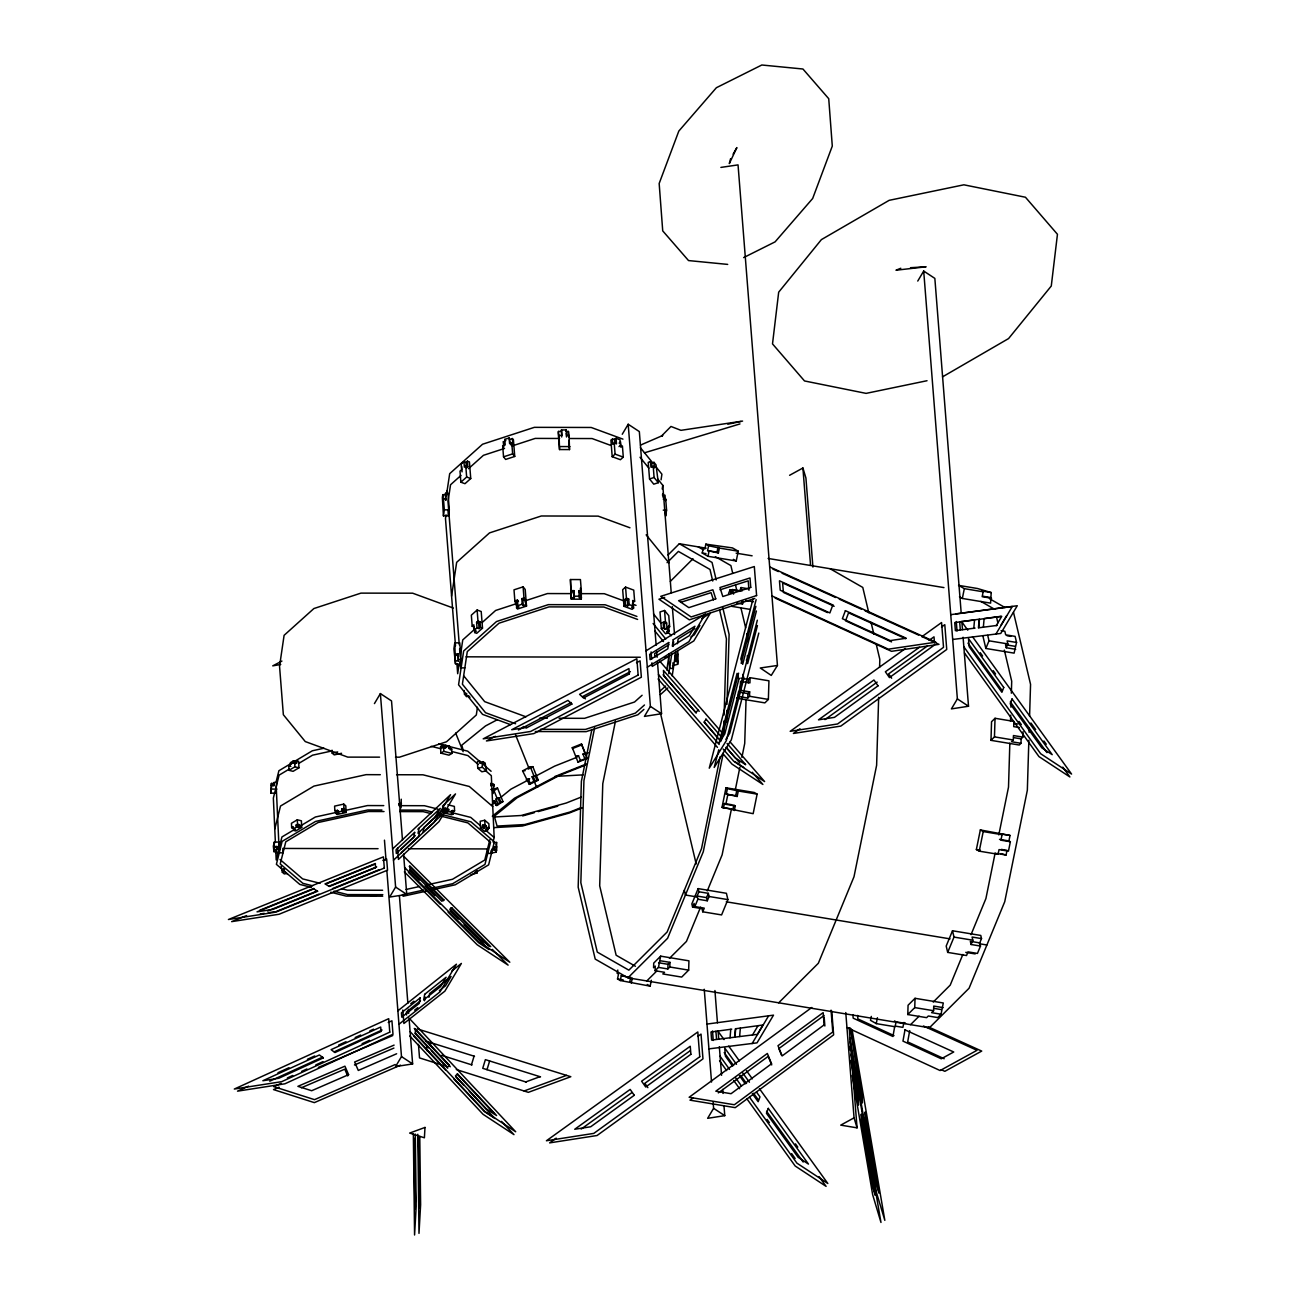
<?xml version="1.0" encoding="UTF-8"?>
<svg xmlns="http://www.w3.org/2000/svg" width="1300" height="1300" viewBox="0 0 1300 1300"><rect width="100%" height="100%" fill="white"/><g stroke="black" fill="none" stroke-linecap="round" stroke-linejoin="round"><path stroke-width="1.5" d="M655.102 970.726L655.233 966.079L653.575 967.736L653.721 963.089L660.676 956.15L688.935 960.83L688.659 970.141L681.688 977.08L662.854 973.96L664.511 972.303L655.102 970.726L658.45 967.395L660.676 956.15M658.45 967.395L667.859 968.955L668.005 964.307L669.955 962.358L660.546 960.798M667.859 968.955L669.825 967.005L669.955 962.358M723.58 733.005L723.938 720.98M724.116 714.984L726.424 638.869L719.582 609.944M726.44 722.296L726.798 710.32M726.976 704.324L729.105 634.4L722.654 607.165M738.367 696.459L738.514 692.023L740.253 690.284L740.512 681.346L749.938 682.906L750.1 677.69L768.934 680.81L768.381 699.416L764.887 702.878L736.629 698.197L738.367 696.459L747.793 698.019L749.531 696.28L749.661 691.844L740.253 690.284M746.054 699.449L744.721 743.405L741.91 757.331M747.207 661.489L747.386 655.492M747.825 641.517L747.012 633.62M747.793 698.019L747.923 693.582L749.661 691.844M748.247 682.906L748.361 679.429L750.1 677.69M878.67 697.336L876.623 765.261L854.002 876.736L818.334 963.267L778.684 1002.804M879.58 667.355L879.824 659.376L876.135 643.809M907.79 1014.536L908.066 1005.241L915.038 998.303L943.296 1002.983L941.054 1014.227L937.706 1017.575L928.298 1015.999L926.624 1017.656L907.79 1014.536L914.745 1007.597L915.038 998.303M941.054 1014.227L931.645 1012.667L933.595 1010.717L933.725 1006.07L943.15 1007.63M1023.019 731.754L1022.856 737.116L1021.117 738.855L1020.987 743.291L1019.249 745.03L990.99 740.35L991.542 721.744L995.036 718.283L1013.87 721.403L1013.708 726.619L1019.362 727.545M990.99 740.35L994.467 736.872L995.036 718.283M1009.84 743.161L1008.508 787.117L998.806 834.892M1010.506 721.191L1010.685 715.195M1010.929 707.2L1011.108 701.204M1011.351 693.209L1011.709 681.233L1004.347 650.114M1020.987 743.291L1011.562 741.731L1013.301 739.992L1013.447 735.556L1022.856 737.116M1028.852 740.285L1027.341 790.238L1004.737 901.712L969.053 988.26L929.403 1027.78L627.949 977.827L595.221 959.108L578.175 887.169L581.392 781.284L591.874 729.528M1029.096 732.29L1029.226 728.309M1029.584 716.316L1030.559 684.352L1013.513 612.414M730.031 1037.839L730.762 1029.389M734.679 1037.27L735.426 1028.771L762.921 1025.017L757.364 1034.345L711.62 1040.081L710.986 1032.005L731.738 1029.145M734.955 1037.075L735.702 1028.609M739.619 1036.506L740.35 1028.007M973.781 628.42L974.529 619.97L954.736 622.586L955.37 630.663L975.033 628.095M978.721 627.656L979.469 619.19L959.676 621.822L960.31 629.883M983.369 627.087L984.116 618.572L1001.033 616.33M672.994 646.474L673.676 641.761M677.479 643.711L678.161 638.983L694.883 628.599M477.457 707.233L476.32 714.984L446.517 741.764L399.474 757.185L395.493 757.185M445.299 494.683L442.796 494.666L442.374 497.543L443.43 515.84L448.419 515.856L449.312 509.876L448.012 493.253L445.51 493.253L445.738 500.224L445.51 493.253M445.949 498.794L443.446 498.777L443.235 500.207L442.796 494.666M443.43 515.84L444.324 509.86L443.446 498.777M446.29 496.21L449.686 473.671L482.544 444.243L534.349 427.343L591.207 427.473L622.96 439.14M446.046 514.816L445.477 518.57L455.504 645.872M451.587 596.131L456.657 562.331L489.515 532.903L541.32 515.986L598.195 516.133L629.947 527.784M454.789 642.85L453.895 648.83L455.455 663.764L457.957 663.78L457.698 665.454L460.2 665.454L461.094 659.474L459.777 642.85L454.789 642.85L455.455 663.764M455.878 660.887L458.38 660.904L458.152 653.933L455.666 653.933M458.38 660.904L458.152 653.933M459.095 664.316L457.681 673.709L456.901 663.764M561.242 431.438L558.447 431.438L558.22 432.933L559.536 449.556L569.514 449.573L569.091 435.5L566.702 435.5L566.28 429.959L561.47 429.942L561.681 436.979M561.47 429.942L561.909 435.484L559.114 435.484L558.886 436.979L558.447 431.438M559.536 449.556L559.114 435.484M566.28 429.959L566.053 431.454L568.441 431.47L568.864 437.011L569.091 435.5M568.441 431.47L568.506 436.654M570.44 579.54L571.301 599.154L581.295 599.186L581.311 590.655L580.434 579.572L570.44 579.54L571.301 599.154M571.529 597.659L574.324 597.675L574.113 590.639L571.317 590.622M574.324 597.675L574.113 590.639M581.311 590.655L578.923 590.639L578.695 592.134L581.084 592.15M578.923 590.639L579.134 597.675L581.523 597.691M661.066 479.83L661.911 474.191L655.59 466.407M662.22 489.027L662.773 485.274L657.719 479.05M663.195 499.07L665.697 499.086L665.454 500.76L665.015 495.219L662.512 495.202L662.773 493.529L663.065 497.234M665.697 499.086L666.575 510.169L665.681 516.149L665.389 512.444M666.803 670.004L669.24 653.689M668.753 673.839L671.759 653.9M672.197 675.919L675.854 651.495M677.918 654.225L678.096 661.44L675.594 661.44L675.415 654.225L677.918 654.225L677.625 650.536M672.457 665.73L677.658 664.316L678.096 661.44M424.531 1000.773L425.165 997.084M428.951 997.279L429.601 993.557L451.051 976.495L445.494 985.822L439.351 990.665M894.595 1027.163L892.921 1036.49L853.174 1018.144L852.898 1014.634M909.708 1030.64L907.676 1041.901L944.174 1058.753M594.653 727.756L583.944 780.553L580.84 882.7L597.285 952.104L628.859 970.158L667.111 932.019L701.529 848.559L720.168 756.665M615.469 721.11L602.778 783.673L599.69 885.82L616.135 955.224L635.424 966.258M617.809 970.028L617.142 973.278L618.508 974.074L617.516 978.965L620.279 980.541L650.163 986.148L651.349 980.281M702.227 553.02L703.219 548.129L704.844 549.039L705.835 544.148L732.485 547.918L738.221 551.2L736.239 560.983L707.98 556.303L702.227 553.02L705.997 553.637M620.279 980.541L621.27 975.65L625.04 976.267M708.597 545.724L719.387 548.08L718.396 552.971L707.606 550.615L708.597 545.724L705.835 544.148M707.98 556.303L708.971 551.411M629.704 982.101L630.695 977.21M718.396 552.971L717.015 552.175L718.006 547.284M631.312 983.028L632.304 978.136M723.06 754.211L703.284 851.744L667.599 938.291L627.949 977.827M722.02 807.365L725.985 787.784L754.26 792.48L757.12 794.121L753.155 813.686L722.02 807.365L729.56 808.616M723.466 808.194L724.409 803.514L731.949 804.765M727.431 788.613L738.286 791.001L737.181 796.477L726.31 794.105L727.431 788.613L725.985 787.784M734.321 810.566L735.264 805.886L725.839 804.326L727.756 794.918M731.413 809.087L722.117 854.88L707.265 890.939M735.442 789.181L739.879 767.293M732.875 809.754L733.834 805.074L735.264 805.886M737.181 796.477L735.735 795.665L736.856 790.173M871.292 1016.405L870.496 1020.321L876.249 1023.62L895.083 1026.74L896.074 1021.833L894.465 1020.923M876.249 1023.62L877.435 1017.737M962.341 598.455L964.324 588.656L958.571 585.374L977.405 588.494L991.201 592.556L990.6 603.135L962.341 598.455L959.465 596.814M991.201 592.556L981.792 590.996L983.158 591.793L982.166 596.684L991.591 598.244M976.365 849.517L980.346 829.936L1010.035 835.445L1008.93 840.938L1010.36 841.75L1008.459 851.159L999.034 849.599L998.091 854.279L979.241 851.159L976.365 849.517L980.135 850.135M979.241 851.159L983.222 831.577L980.346 829.936M995.182 852.8L985.904 898.576L971.035 934.651M1010.035 835.445L1000.626 833.885L1002.056 834.697L1000.951 840.19L1010.36 841.75M998.091 854.279L996.645 853.466L1006.07 855.026L1007.013 850.346L1001.374 849.404M419.055 828.262L418.031 833.251L434.72 817.7L440.277 808.372L417.82 829.205M419.608 831.594L418.584 836.566L401.277 852.686M271.375 783.429L270.904 793.146L275.892 793.146L276.608 782.47L274.105 782.47L273.975 785.639L271.473 785.639L271.375 783.429L273.861 783.429M271.473 785.639L271.716 784.664L274.219 784.664L274.105 782.47M270.904 793.146L271.716 784.664M273.975 785.639L274.219 784.664M276.023 782.21L278.899 770.738L312.341 750.783L323.928 748.231M275.259 790.449L273.358 798.102L275.389 842.53M274.771 829.01L280.507 806.049L313.95 786.094L366.096 774.654L380.315 774.702M274.349 842.059L273.341 846.121L273.926 851.614L278.639 852.767L279.646 848.705L279.354 842.075L274.349 842.059L273.926 851.614M274.414 849.664L276.916 849.664L277.046 846.495L274.56 846.479M276.916 849.664L277.046 846.495M278.59 850.346L276.185 859.917L275.746 850.265M279.061 848.445L281.938 836.956L293.637 829.985M371.637 894.985L371.377 895.992L376.188 896.009L376.447 895.001M401.456 803.628L399.067 803.611L398.808 804.635L401.196 804.635L401.245 799.207M401.05 807.852L401.196 804.635M491.091 783.965L491.368 782.827L491.189 786.175L491.091 783.965L493.577 783.965L493.675 786.175L493.968 785.038L491.465 785.038M493.155 793.52L493.968 785.038M489.84 839.735L484.77 860.015L452.514 879.271L427.359 884.796M493.204 841.311L494.163 837.492L491.319 775.661L485.452 770.64M491.579 850.411L490.896 853.125L496.129 852.166L496.616 850.2L496.6 842.449L493.269 842.432M496.616 850.2L494.13 850.2L494.032 847.99L494.309 846.852L496.811 846.869M494.13 850.2L494.309 846.852M495.934 845.146L496.6 842.449M756.405 611L742.69 664.332L740.805 658.97L756.145 599.658M757.331 620.197L726.359 740.594L709.247 768.186L752.96 599.219M757.445 625.511L747.63 663.601L746.379 660.026M758.794 633.067L731.315 739.863L714.204 767.455L718.77 749.775M721.321 739.96L738.595 673.156M741.146 663.325L755.885 606.352M730.584 158.714L729.316 163.605L736.872 147.582L733.102 154.18M471.477 1064.765L474.077 1056.136M486.996 1069.689L489.629 1061.011M728.504 593.661L730.08 589.842L735.735 590.769M740.025 590.801L732.501 589.55L730.909 593.385L730.08 589.842M739.505 591.403L741.081 587.567L748.605 588.819M736.84 603.102L742.495 604.029L743.551 601.477M698.149 888.615L691.844 903.923L692.591 907.091L702 908.651L702.747 911.804L721.597 914.924L727.903 899.616L726.408 893.295L698.149 888.615L698.896 891.767L697.125 896.057L697.872 899.226L694.85 906.587L704.259 908.148L702.747 911.804M692.591 907.091L694.086 903.419L694.85 906.587M700.57 907.156L686.449 941.428L669.451 958.36M697.872 899.226L707.298 900.786L706.55 897.617L708.321 893.327L698.896 891.767M707.298 900.786L709.069 896.496L708.321 893.327M1001.081 630.663L1004.851 631.28L1005.68 634.822L1015.105 636.383L1016.551 642.46L1014.114 653.136L985.839 648.456L989.008 640.803L987.724 635.375M1015.69 649.301L1006.265 647.741L1007.841 643.923L1007.126 640.9L1016.551 642.46M952.494 930.767L946.189 946.075L947.684 952.396L966.534 955.516L968.029 951.86L977.454 953.42L980.492 946.059L979.745 942.89L981.516 938.6L980.769 935.447L952.494 930.767L954.005 937.089L947.684 952.396M962.845 954.476L950.219 985.124L933.221 1002.072M980.492 946.059L971.068 944.499L972.839 940.209L972.091 937.04L981.516 938.6M374.433 703.592L380.38 693.582L391.527 700.928L402.48 839.995M622.245 434.265L628.192 424.255L639.34 431.6L656.159 645.222M380.38 693.582L395.606 887.071L389.659 897.065L406.754 894.4L403.585 854.1M386.848 870.496L401.489 1056.591L395.541 1066.585L412.636 1063.936L409.045 1018.127L515.694 1131.764L484.786 1111.419L410.101 1031.615M628.192 424.255L650.39 706.387L644.442 716.398L661.554 713.733L657.459 661.83M699.887 625.479L694.33 634.822L690.918 636.919M917.751 281.06L923.699 271.05L934.846 278.395L961.22 613.405M752.424 1035.109L757.981 1025.781M996.19 625.69L1001.731 616.363L979.176 619.352L978.429 627.851L997.181 625.398M713.131 1102.254L713.602 1108.315L707.655 1118.309L724.766 1115.66L723.97 1105.569M752.082 1043.624L768.56 1015.917M1001.114 624.926L1006.671 615.599M923.699 271.05L957.369 698.896L951.421 708.89L968.516 706.241L963.089 637.26M995.849 634.205L1012.326 606.499L950.739 614.656M725.904 739.342L729.739 733.151L743.925 678.048L742.658 674.44M777.433 665.454L771.258 675.431L760.289 667.989L777.433 665.454L738.043 164.889L720.899 167.407M697.954 710.044L695.955 712.709L663.861 675.724L663.439 670.41L699.221 711.344M706.079 719.371L704.064 722.053L720.834 741.358M667.989 555.035L679.315 543.741L706.16 548.194M667.079 562.705L678.405 551.411L709.995 569.465L712.725 581.035M670.329 581.376L692.997 558.773M646.799 980.947L656.711 971.068M910.569 1024.66L919.068 1016.194M392.6 848.965L450.564 794.674L434.086 822.38L393.494 860.194M442.455 806.114L455.504 793.91L439.01 821.616L398.434 859.414L397.54 848.201M400.985 849.046L415.301 835.624M466.001 462.394L463.954 461.646L461.175 464.132L461.614 469.674L460.005 471.12L460.866 482.202L464.977 483.698L470.746 478.53L469.43 461.923L467.382 461.159L466.001 462.394L466.44 467.935L467.821 466.7L467.382 461.159M467.821 466.7L465.774 465.952L464.392 467.188L463.954 461.646M461.012 475.394L450.548 484.754L448.012 501.654L459.29 644.865M468.488 468.699L483.421 455.325L504.53 448.435M460.866 482.202L466.651 477.035L465.774 465.952M620.457 445.331L620.019 439.79L616.07 438.344L610.903 440.082L612.202 456.706L620.409 459.712L623.285 457.129L622.424 446.046L620.457 445.331L619.011 446.631M616.07 438.344L616.509 443.885L614.217 443.04L612.771 444.34L612.332 438.799M619.092 443.105L620.539 441.805L620.977 447.346M612.202 456.706L615.095 454.122L614.217 443.04M477.116 610.009L471.331 615.176L472.209 626.259L474.256 627.023L474.695 632.548L476.743 633.311L482.511 628.144L481.211 611.52L477.116 610.009L477.977 621.091L476.596 622.326L477.035 627.867L474.256 630.354L476.32 631.101L474.695 632.548M472.209 626.259L473.834 624.812L474.256 630.354M477.035 627.867L479.082 628.615L478.66 623.074L480.025 621.839L477.977 621.091M474.711 629.2L462.767 639.892L460.233 656.809L459.599 648.846M482.186 622.505L495.625 610.464L516.734 603.574M479.082 628.615L480.464 627.38L480.025 621.839M625.56 587.096L622.668 589.696L623.984 606.304L632.174 609.326L633.62 608.026L633.181 602.485L634.628 601.201L633.75 590.119L625.56 587.096L626.421 598.179L624.991 599.479L625.414 605.02L623.984 606.304M625.414 605.02L627.721 605.865L627.283 600.324L628.729 599.024L626.421 598.179M627.721 605.865L629.168 604.565L628.729 599.024M634.628 601.201L632.661 600.486L633.1 606.028L631.654 607.311L633.62 608.026M642.102 695.256L634.546 702.016L584.577 718.331L559.114 718.266M644.475 704.99L635.424 713.099L585.455 729.414L540.394 729.3M659.571 691.47L665.616 686.059M643.89 709.394L637.926 714.74L586.121 731.656L535.34 731.526M660.319 694.671L667.794 687.992M494.731 790.303L497.51 788.044L502.954 801.596L496.73 805.545L494.926 801.028L492.863 801.596L494.032 800.654L495.852 805.155L497.9 804.586L496.73 805.545M497.851 803.53L496.031 799.029L499.086 797.648L500.906 802.165L495.852 805.155M496.031 799.029L499.086 797.648M491.644 804.781L496.096 801.174M500.549 797.566L510.933 789.149L527.719 780.309M492.31 816.221L514.556 798.168L558.204 775.19L586.267 764.026M397.881 1010.799L456.446 964.194L439.969 991.9L398.938 1024.27M410.735 1003.73L413.904 1001.211M451.88 970.986L461.386 963.43L444.892 991.136L403.877 1023.506L402.821 1010.019M420.469 1000.821L406.364 1012.05L406.591 1014.975M414.651 1010.165L417.836 1007.646M811.817 1007.484L689.146 1097.265L734.354 1104.756L832.764 1031.972L831.058 1010.165M693.29 1097.769L690.008 1100.158L735.215 1107.649L833.641 1034.865L831.756 1011.075M718.315 1092.894L768.219 1056.364L771.712 1064.944M824.038 1015.511L778.846 1048.58L781.625 1055.405M934.651 644.881L889.444 677.576L885.381 671.775L919.425 647.303M905.369 648.554L790.189 731.331L837.574 723.97L943.524 647.335L941.574 622.538L921.83 636.724M799.988 728.731L793.406 733.46L840.791 726.099L946.741 649.464L944.791 624.666L941.492 627.023M929.142 640.315L934.001 636.821L934.489 642.866M824.98 719.615L877.159 682.11M927.501 645.921L888.599 673.887L891.654 678.242M556.221 1138.15L549.64 1142.879L597.041 1135.517L702.975 1058.882L701.025 1034.085L697.742 1036.441M581.214 1129.034L631.767 1092.699M690.235 1050.693L644.832 1083.306L647.887 1087.661M646.019 650.845L705.347 614.006L688.87 641.712L647.319 667.192M701.821 618.491L710.288 613.226L693.81 640.933L652.242 666.429L651.966 662.805M668.915 644.719L654.615 653.591L654.891 657.15M293.183 761.02L290.355 762.71L290.452 764.92L288.811 765.895L289.006 770.315L293.085 771.339L298.951 767.829L298.642 761.215L293.183 761.02L293.28 763.23L296.709 762.905L296.611 760.695M290.745 764.205L292.386 763.214M293.28 763.23L296.709 762.905M289.12 769.161L279.094 775.141L276.217 786.63L279.273 852.849L283.01 852.865L282.815 848.445L378.072 848.689M299.162 763.165L312.536 755.186L331.841 750.961M289.006 770.315L294.889 766.805L298.951 767.829M297.326 819.796L291.444 823.29L291.655 827.71L293.686 828.23L293.784 830.44L295.815 830.944L301.697 827.434L301.389 820.82L297.326 819.796L297.521 824.2L296.124 825.045L296.221 827.255L293.394 828.945L293.296 826.735L291.655 827.71M296.124 825.045L299.553 824.72L299.666 826.93L296.221 827.255M300.332 825.988L315.38 817.001L336.619 812.354M293.784 830.44L295.425 829.449L293.394 828.945M442.016 745.615L440.538 746.492L440.846 753.122L448.988 755.17L451.929 753.415L451.718 749.011L449.784 748.508L449.67 746.314L445.77 745.322L442.016 745.615L442.114 747.825L445.868 747.533L445.77 745.322M445.868 747.533L444.389 748.41L444.291 746.2M449.67 746.314L448.207 747.191L450.157 747.679L450.255 749.889L451.718 749.011M440.846 753.122L443.788 751.367L451.929 753.415M448.679 748.556L450.157 747.679M445.055 811.85L444.957 809.64L448.711 809.347L448.809 811.558L443.593 812.727L443.365 807.771M444.957 809.64L448.711 809.347M454.561 810.826L451.149 811.216L454.561 810.826L454.366 806.406L447.85 804.765M452.628 810.339L452.725 812.549L451.246 813.41L453.196 813.914L453.099 811.704M453.196 813.914L451.734 814.791L443.593 812.727M470.892 874.884L477.149 872.885L477.051 870.675M476.759 871.39L475.118 872.365L477.149 872.885M942.533 376.854L1008.572 338.569L1051.278 286.016L1057.453 234.293L1025.456 197.243L963.869 184.811L889.167 200.33L821.389 239.623L778.684 292.175L772.509 343.899L804.505 380.949L866.092 393.38L927.03 380.721M789.604 475.296L802.913 468L805.919 478.01L812.923 567.076M845.764 1012.554L854.051 1117.837L840.742 1125.134L857.057 1127.847L849.176 1027.65M497.266 719.745L485.517 725.936L461.776 745.192L463.206 750.279M522.584 770.884L530.303 766.821L532.821 766.675L538.265 780.227L529.279 784.355L522.584 770.884L525.102 770.738M528.19 769.113L532.821 766.675M526.207 779.903L529.636 778.7L527.475 779.837M536.997 780.293L533.91 781.332L532.09 776.815L535.194 775.775L536.997 780.293L538.265 780.227M532.09 776.815L535.194 775.775M536.104 775.889L554.564 766.171L577.021 757.234M528.369 778.765L530.189 783.283L533.91 781.332M529.279 784.355L531.456 783.217L530.189 783.283M495.365 736.304L486.427 740.967L533.829 733.59L641.355 677.202L640.071 660.855L636.496 662.707M518.44 730.015L571.204 702.504M630.403 671.629L582.806 696.459L585.406 698.88M281.921 661.082L272.74 665.86L280.735 664.462M743.633 257.595L775.092 241.865L812.663 198.494L832.292 146.088L828.734 98.703L802.945 69.014L761.816 65L716.381 87.718L678.811 131.089L659.165 183.495L662.724 230.88L688.529 260.569L727.691 264.404M287.381 1077.928L292.711 1075.49M301.6 1071.411L306.946 1068.974M315.835 1064.895L322.952 1061.645M362.131 1043.689L369.509 1040.309M248.56 1086.134L237.526 1091.155L284.911 1083.794L392.99 1034.28L391.934 1020.792L388.261 1022.466M277.973 1072.727L288.99 1067.706M307.385 1059.321L314.73 1055.974M338.634 1045.086L345.979 1041.739M355.176 1037.546L360.685 1035.028M369.882 1030.851L373.555 1029.178M269.734 1081.194L322.644 1057.079M334.311 1051.765L382.07 1030.006M396.63 1053.764L358.296 1070.453L354.64 1062.019L394.095 1045.102M395.2 1064.538L314.519 1099.654L273.683 1086.605L281.125 1083.404M400.53 1065.139L314.34 1102.628L273.52 1089.595L279.094 1087.19M640.526 445.087L662.773 435.468L661.326 436.215L670.979 426.465L680.956 430.332L742.592 421.086M318.338 1067.446L392.779 1035.531M301.356 1087.775L344.76 1069.169L347.701 1075.945M354.461 1064.993L393.916 1048.076M900.786 268.255L895.976 270.221L926.104 266.793L910.52 267.702M276.217 911.495L318.988 894.124M332.54 888.615L378.82 869.814M246.578 915.59L231.644 921.635L279.029 914.258L387.546 870.188L386.652 858.975L382.915 860.486M259.659 910.309L313.82 888.42M325.033 883.886L375.456 863.509M267.572 911.008L317.021 891.02M328.738 886.291L376.691 866.905M581.49 743.99L581.75 744.884L572.536 748.54L572.293 747.646L581.49 743.99L587.064 757.981L584.87 758.859L582.92 753.903L585.13 753.025M578.5 755.658L575.916 756.681L578.5 755.658L580.434 760.614L577.98 762.092L587.194 758.436M583.05 754.341L585.244 753.464M584.512 754.26L588.25 752.765M585.52 765.082L559.309 775.499L517.221 797.664L494.325 816.238L497.071 826.069L524.745 824.541L569.904 812.045L581.133 807.592M581.246 797.062L566.264 803.026L521.105 815.506L493.448 817.034M582.254 807.885L569.156 813.085L522.356 826.036L493.675 827.629M525.753 1081.925L540.053 1076.66M524.095 1090.976L566.556 1075.36M739.96 423.93L644.41 452.839M510.201 439.254L512.379 438.555L513.435 439.839L514.735 456.462L505.635 459.436L503.539 456.836L502.661 445.754L505.212 444.925L504.774 439.384L509.145 437.954L510.64 444.795M512.379 438.555L512.817 444.096L511.761 442.796L509.584 443.495L509.145 437.954M512.2 445.933L535.226 438.409L559.585 438.474M503.539 456.836L512.639 453.879L514.735 456.462M650.504 461.614L648.229 462.361L649.545 478.985L653.754 484.169L658.304 482.69L655.996 464.815L653.965 462.329L651.69 463.06L650.504 461.614L650.942 467.155L653.217 466.407L654.404 467.87L653.965 462.329M649.545 478.985L654.095 477.49L658.304 482.69M523.104 586.852L514.004 589.826L514.865 600.909L517.416 609.034L526.516 606.076L525.2 589.452L523.104 586.852L523.965 597.935L526.516 606.076M514.865 600.909L517.416 600.064L518.472 601.364L515.921 602.209M525.46 604.776L523.283 605.475L522.226 604.191L521.804 598.65L523.965 597.935M521.804 598.65L522.844 599.934L525.021 599.235M526.321 600.454L547.43 593.564L571.805 593.613M517.416 600.064L517.855 605.605L522.226 604.191M516.36 607.75L518.911 606.905L517.855 605.605M667.371 627.494L669.646 626.746L668.769 615.664L664.56 610.48L660.01 611.959L661.31 628.582L665.535 633.766L667.81 633.035L667.517 629.33M667.046 628.55L664.771 629.298L663.585 627.835L663.146 622.294L665.421 621.562L666.608 623.009L667.046 628.55L669.077 631.053L666.803 631.784L667.81 633.035M663.146 622.294L664.332 623.756L666.608 623.009M661.31 628.582L663.585 627.835M754.812 598.439L689.341 619.84L658.954 599.219L664.69 597.399M464.181 690.479L464.474 694.168L466.749 693.42M680.631 602.355L711.084 592.654L713.408 599.901M720.038 589.81L748.215 580.84L748.962 590.281M497.51 788.044L493.399 789.181L497.039 798.216M500.906 802.165L502.954 801.596M522.616 815.929L534.316 812.695M538.216 811.606L557.733 806.211M727.821 424.206L741.016 421.46M332.036 750.181L332.166 753.122L337.675 751.92M341.559 753.285L334.23 754.894L332.166 753.122M479.733 761.15L477.441 761.654L477.75 768.267L481.861 771.794L486.444 770.803L485.16 763.327L483.177 761.637L480.886 762.141L479.733 761.15L479.83 763.36L482.121 762.856L483.275 763.847L483.177 761.637M482.869 763.831L485.16 763.327M477.75 768.267L482.332 767.26L486.444 770.803M343.769 804.099L334.604 806.114L334.815 810.534L336.976 814.499L346.125 812.5L345.816 805.87L343.769 804.099L343.964 808.519L346.125 812.5M334.815 810.534L338.406 810.842L338.504 813.053L335.936 813.621M345.101 811.606L341.884 811.2L341.786 809.006L343.964 808.519M335.839 811.411L338.406 810.842M341.786 809.006L345.004 809.396M337.382 809.965L337.48 812.175L341.884 811.2M344.338 810.648L367.51 805.561L383.76 805.61M484.77 820.251L480.188 821.259L480.496 827.889L484.608 831.415L486.899 830.911L486.785 828.701L489.076 828.197L488.881 823.778L484.77 820.251L484.965 824.671L488.199 829.562L485.907 830.066L486.899 830.911M486.216 827.872L483.925 828.36L482.771 827.385L482.674 825.175L484.965 824.671M282.246 870.041L284.537 869.554L283.562 868.709L284.635 871.748L282.344 872.251L281.125 866.255M482.674 825.175L483.827 826.166L486.119 825.663M480.496 827.889L482.771 827.385M406.071 889.46L419.624 886.486M402.415 894.725L423.686 890.061M431.438 888.355L452.709 883.691L484.965 864.435L490.506 842.303L467.919 822.916L436.816 815.067M403.033 896.252L426.205 891.166M432.006 889.899L455.179 884.812L488.621 864.858L494.358 841.896L470.941 821.811L438.1 813.524M260.244 913.981L264.241 913.347M268.239 912.73L274.219 911.804M955.679 613.892L1017.266 605.735L1000.773 633.441L952.689 639.454M706.972 1024.075L773.5 1015.154L757.023 1042.86L708.923 1048.872M554.872 776.425L583.212 774.865M538.265 786.581L536.38 786.679L534.202 781.267M379.584 757.153L347.766 757.12L305.256 741.569L283.351 714.724L279.549 666.283L284.099 635.326L313.885 608.546L360.945 593.125L412.652 593.19L453.294 608.059M569.741 438.506L592.085 438.555L610.756 445.413M559.975 446.566L569.969 446.582M663.244 510.152L666.575 510.169M444.324 509.86L449.312 509.876M571.09 592.117L573.901 592.134M579.93 593.645L604.289 593.694L624.845 601.25M574.551 596.18L579.361 596.18M455.455 655.346L457.941 655.363M675.155 655.899L677.658 655.899M466.001 656.825L640.331 657.247M664.641 657.312L668.704 657.312L669.581 668.395L673.319 668.411L672.88 662.87M458.591 659.474L461.094 659.474M464.848 667.891L461.094 667.891L460.525 660.497M539.516 718.217L547.349 718.234M396.565 774.735L422.955 774.8L469.316 786.484L492.733 806.569M490.848 789.457L494.163 789.457M271.911 789.084L276.916 789.084M402.041 805.659L424.385 805.707L437.905 809.12M381.94 810.014L367.721 809.981L315.575 821.421L282.132 841.376L276.396 864.337L299.812 884.423L311.399 887.347M400.205 810.062L424.58 810.128L432.315 812.077M384.02 811.541L368.339 811.509L318.045 822.543L285.773 841.799L280.248 863.931L302.835 883.318L312.553 885.771M399.685 811.59L423.199 811.639L430.983 813.605M274.316 847.454L276.803 847.454M494.032 847.99L496.519 848.006M408.493 848.754L487.532 848.949L487.744 853.369L491.481 853.385L491.351 850.428M277.16 848.689L279.646 848.705M491.92 849.062L494.406 849.062M382.623 890.256L347.344 890.175L341.526 888.712M382.817 894.676L347.555 894.595L333.938 891.166M382.72 896.204L346.174 896.106L330.72 892.222M719.387 548.08L738.221 551.2M964.324 588.656L983.158 591.793M736.125 553.15L752.115 555.799M768.105 558.447L943.946 587.6M707.606 550.615L717.015 552.175M982.67 596.212L990.21 597.447M1007.045 635.733L1010.799 636.366M745.956 600.519L753.496 601.77M989.008 640.803L1007.841 643.923M1007.435 645.044L1014.975 646.295M731.494 606.304L750.327 609.424M740.821 678.178L748.361 679.429M1014.016 723.45L1017.786 724.067M738.514 692.023L747.923 693.582M1013.577 737.604L1021.117 738.855M749.531 696.28L768.381 699.416M994.467 736.872L1013.301 739.992M738.286 791.001L757.12 794.121M983.222 831.577L1002.056 834.697M726.31 794.105L735.735 795.665M999.505 839.361L1008.93 840.938M1000.87 853.58L1006.07 855.026M709.069 896.496L727.903 899.616M954.005 937.089L972.839 940.209M697.125 896.057L706.55 897.617M972.205 941.639L979.745 942.89M696.751 896.903L685.441 895.017L684.32 890.289M726.261 901.794L950.072 938.876M979.355 943.735L986.895 944.986M965.77 952.347L975.195 953.924M658.58 962.748L668.005 964.307M933.66 1008.329L941.2 1009.58M669.825 967.005L688.659 970.141M914.745 1007.597L933.595 1010.717M630.419 977.811L621.27 975.65M896.074 1021.833L905.499 1023.409L903.89 1022.483L902.899 1027.374L895.359 1026.122M617.516 978.965L623.171 979.891M438.718 743.86L467.691 751.156L480.87 762.466M431.194 746.33L440.846 748.751M452.449 751.676L467.886 755.576L478.14 764.367M288.811 765.895L290.842 766.415M448.809 811.558L452.725 812.549M453.359 813.004L470.73 817.391L480.984 826.183M297.521 824.2L299.553 824.72M299.666 826.93L301.697 827.434M320.125 883.318L302.64 878.898L280.036 859.511M417.235 1028.885L570.814 1076.709L528.352 1092.341L456.316 1069.543M426.108 1041.203L474.5 1056.299M540.54 1076.855L485.371 1059.646L482.739 1068.324L526.273 1082.104M441.724 1055.356L472.014 1064.944M444.698 1065.87L419.526 1057.908L418.454 1044.371M615.095 454.122L623.285 457.129M466.651 477.035L470.746 478.53M624.991 599.479L627.283 600.324M632.304 603.996L636.041 605.361M629.168 604.565L633.1 606.028M636.919 616.444L605.166 604.776L548.308 604.646L496.503 621.546L463.645 650.975L458.559 684.791L482.56 714.366L510.575 724.653M637.601 619.434L603.834 607.019L548.974 606.889L498.989 623.204L467.285 651.592L462.394 684.206L485.55 712.725L515.58 723.759M476.596 622.326L478.66 623.074M480.464 627.38L482.511 628.144M525.964 716.804L484.673 701.642L463.954 676.114M523.087 726.521L526.841 727.886M769.681 566.914L935.821 642.184L888.322 649.171L771.956 595.92M772.85 569.059L778.375 571.561M782.08 573.235L835.608 597.496M839.296 599.17L861.445 609.212M865.15 610.886L918.678 635.131M922.366 636.805L938.99 644.345L891.491 651.316L775.125 598.065M834.161 606.288L782.633 582.936L783.38 592.378L827.499 612.576M905.726 638.706L848.559 612.82L845.553 620.831L891.572 641.891M928.135 1026.756L981.711 1051.082L944.84 1071.33L941.184 1069.656M923.423 1025.976L977.015 1050.303L940.127 1070.55L846.95 1027.553M894.01 1035.596L857.886 1018.924L857.61 1015.414M989.381 598.617L1004.9 607.49M980.883 601.413L994.663 609.294M830.05 568.717L862.778 587.438L868.774 612.706M733.363 559.341L736.239 560.983M698.165 546.861L703.332 549.819M715.39 556.709L730.892 565.581L732.729 573.349M679.315 543.741L712.059 562.445L716.202 579.946M724.409 803.514L725.839 804.326M647.286 984.506L650.163 986.148M957.369 698.896L968.516 706.241M745.42 764.546L735.004 757.705L725.985 747.305M734.776 761.572L743.697 767.439M650.39 706.387L661.554 713.733M395.606 887.071L406.754 894.4M713.602 1108.315L724.766 1115.66M401.489 1056.591L412.636 1063.936M483.795 764.969L491.108 771.258M489.076 828.197L488.101 827.352L488.199 829.562M485.371 829.952L494.163 837.492M432.039 888.761L433.079 889.639M337.48 812.175L338.504 813.053M287.771 874.445L286.618 873.454L284.326 873.958L282.344 872.251M403.764 856.31L509.811 962.227L478.904 941.899L404.641 867.523M409.207 866.352L443.609 900.705M450.775 907.871L489.466 946.514M492.326 949.374L508.105 965.12L477.198 944.775L404.349 871.845M409.516 870.155L419.461 880.084M425.132 885.755L435.077 895.667M450.19 910.764L458.51 919.084M464.051 924.625L489.027 949.569L478.611 942.711L448.077 912.129M408.395 872.381L440.066 904.117M414.245 1028.398L450.255 1066.764M457.194 1074.141L494.585 1113.986M501.507 1121.364L513.988 1134.64L483.08 1114.311L409.76 1035.986M414.846 1033.207L428.545 1047.8M431.291 1050.725L447.736 1068.243M455.796 1076.822L463.872 1085.435M469.267 1091.188L494.861 1118.439L484.445 1111.597L453.733 1078.773M413.822 1036.132L445.673 1070.176M659.831 661.229L723.499 734.354M730.129 741.959L764.611 781.56L733.704 761.215L723.141 749.06M705.867 718.949L721.809 737.441M727.058 743.47L745.648 764.644M752.278 772.265L762.889 784.452L731.981 764.108L722.751 753.464M663.049 674.814L696.231 712.92M704.356 722.247L717.47 737.311M726.651 747.858L739.765 762.921M658.466 674.538L719.176 744.494M658.076 678.941L717.47 747.386M640.429 447.736L653.055 463.304M640.039 457.259L648.879 468.163M646.149 534.836L668.883 562.851M669.646 626.746L668.639 625.511L669.077 631.053M653.51 613.957L661.099 623.301M667.404 631.085L671.19 635.749M504.774 439.384L505.83 440.684M653.12 623.496L665.746 639.048M504.335 442.812L503.279 441.512L503.718 447.054L502.661 445.754M654.956 631.069L663.488 641.582M469.95 697.369L468.78 695.923L466.505 696.67L464.474 694.168M961.886 622.001L967.785 630.175M972.514 636.707L1071.574 774.069L1040.666 753.724L963.852 646.799M980.233 652.681L982.589 655.947M993.2 670.67L995.556 673.936M1030.932 722.995L1035.661 729.528M1043.916 740.984L1046.273 744.25M1062.783 767.13L1069.868 776.945L1038.96 756.6L964.486 652.974M967.964 643.142L1002.024 690.365M1010.311 701.854L1046.939 752.635M718.136 1031.42L724.035 1039.594M728.747 1046.142L739.359 1060.849M746.444 1070.664L752.342 1078.837M759.411 1088.653L827.824 1183.487L796.916 1163.142L749.629 1097.346M795.438 1143.854L797.794 1147.12M819.016 1176.565L826.101 1186.364L795.194 1166.019L746.736 1098.581M736.499 1064.326L724.75 1048.044L725.384 1056.12L732.404 1065.886M742.365 1072.467L749.418 1082.234M756.454 1092.016L759.98 1096.891L758.16 1101.734L752.31 1093.576M724.197 1052.561L733.606 1065.594M740.642 1075.36L746.525 1083.501M753.561 1093.267L758.258 1099.784M766.561 1111.273L803.189 1162.054M1019.005 721.386L1021.345 724.636M739.424 1075.669L745.274 1083.81M767.065 1119.398L769.405 1122.648M791.635 1153.604L795.145 1158.495M720.086 1056.217L729.544 1069.38M735.459 1077.602L741.358 1085.825M719.55 1060.751L726.635 1070.615M733.736 1080.495L739.635 1088.717M581.75 744.884L585.829 755.04M572.293 747.646L577.98 762.092M530.303 766.821L533.926 775.84M533.341 776.75L535.161 781.267M515.564 734.89L529.019 768.365M498.095 798.46L499.915 802.961M455.666 733.07L463.141 751.66M854.051 1117.837L857.057 1127.847M584.87 758.859L580.434 760.614M1005.55 644.719L1006.265 647.741M996.515 617.061L997.896 622.895M982.849 635.814L985.839 648.456M970.32 941.33L971.068 944.499M871.065 622.424L873.844 634.091M741.081 587.567L741.91 591.11M741.78 601.023L742.495 604.029M735.508 585.016L736.889 590.85M741.033 608.351L745.631 627.786M732.501 589.55L733.574 594.116M660.384 712.887L696.183 863.98M852.101 1029.697L884.829 1220.342L876.492 1192.604L849.956 1037.562M850.72 1028.528L862.193 1095.396L862.339 1102.985L850.314 1028.089M849.956 1041.739L880.977 1222.455L872.658 1194.716L852.231 1075.457M849.583 1046.37L850.249 1050.303M850.931 1054.235L858.358 1097.509L858.487 1105.097L850.834 1060.345M961.854 621.481L962.487 629.622M956.28 621.514L957.028 631.053M802.913 468L810.55 565.159M824.168 1017.25L824.866 1026.009M714.919 990.535L717.454 1022.824M718.087 1030.9L718.738 1039.057M719.339 1046.679L721.581 1075.295M722.702 1089.416L723.011 1093.446M715.91 1031.241L716.56 1039.301M712.514 1030.932L713.261 1040.471M704.242 989.251L711.539 1082.071M677.658 664.316L676.715 656.516M662.773 485.274L671.222 592.686M672.327 606.613L674.521 634.449M675.301 657.735L675.594 661.44M653.217 466.407L654.095 477.49M664.56 610.48L665.421 621.562M651.69 463.06L651.983 466.765M664.332 623.756L664.771 629.298M656.63 651.267L657.117 657.312M651.105 651.901L651.674 659.165M614.64 439.644L614.933 443.332M568.799 440.343L569.514 449.573M580.418 588.104L581.295 599.186M566.199 433.306L566.491 436.995M511.761 442.796L512.639 453.879M522.844 599.934L523.283 605.475M461.614 466.326L462.052 471.868M447.151 490.571L447.427 494.276M447.98 510.315L448.419 515.856M459.907 661.765L460.2 665.454M430.365 1042.568L430.657 1046.337M426.562 1046.874L426.855 1050.644M399.425 896.041L407.875 1003.259M408.346 1009.32L408.671 1013.366M384.459 840.158L386.051 860.389M496.031 849.956L496.129 852.166M482.121 762.856L482.332 767.26M483.827 826.166L483.925 828.36M447.233 810.225L447.33 812.435M443.576 746.947L443.788 751.367M399.067 803.611L399.165 805.821M342.81 809.884L342.908 812.094M295.214 761.54L295.311 763.734M298.155 825.565L298.252 827.759M294.678 762.385L294.889 766.805M276.039 850.541L276.136 852.751M419.77 1136.476L420.615 1204.71L418.99 1233.375L417.804 1134.283M415.301 1134.087L416.195 1206.335L414.57 1235L413.351 1133.892M415.464 1199.689L414.911 1209.341L414.05 1138.231L415.464 1199.689M419.884 1198.064L419.331 1207.716L418.486 1136.606L419.884 1198.064M424.986 1127.441L424.401 1137.793L409.662 1133.08L424.986 1127.441M668.736 642.525L667.826 648.814L650.097 659.685L649.675 654.371L668.736 642.525M673.221 639.746L672.311 646.067L689.406 635.586L694.947 626.242L673.221 639.746M420.225 997.847L419.266 1003.389L401.765 1017.201L401.424 1012.814L420.225 997.847M424.661 994.321L423.686 999.911L440.554 986.586L446.111 977.259L424.661 994.321M904.995 1029.86L902.964 1041.121L941.298 1058.801L953.712 1051.993L904.995 1029.86M414.668 832.374L413.66 837.33L396.338 853.466L396.045 849.81L414.668 832.374M423.979 827.499L422.971 832.487L439.66 816.936L445.218 807.609L423.979 827.499M738.969 678.779L724.799 733.883L719.03 743.178L737.084 673.367L738.969 678.779M832.845 604.971L829.855 612.95L780.211 590.233L779.464 580.791L832.845 604.971M845.39 610.659L842.384 618.686L890.24 640.591L906.246 638.235L845.39 610.659M768.267 1108.38L766.431 1113.255L798.038 1157.227L808.454 1164.085L768.267 1108.38M1003.746 687.472L1001.91 692.315L969.15 646.701L968.5 638.625L1003.746 687.472M1012.034 698.961L1010.197 703.836L1041.788 747.809L1052.204 754.666L1012.034 698.961M449.459 1065.35L447.395 1067.284L415.529 1033.24L415.188 1028.852L449.459 1065.35M457.519 1073.946L455.439 1075.88L486.168 1108.705L496.584 1115.562L457.519 1073.946M771.534 1063.774L731.055 1093.706L715.829 1091.188L767.358 1053.471L771.534 1063.774M824.135 1024.871L782.145 1055.925L777.985 1045.688L823.16 1012.619L824.135 1024.871M878.036 685.831L834.454 717.356L818.496 719.842L873.941 679.997L878.036 685.831M634.27 1095.266L590.688 1126.775L574.73 1129.261L630.175 1089.416L634.27 1095.266M690.885 1054.316L645.694 1086.995L641.615 1081.194L690.251 1046.24L690.885 1054.316M699.758 1056.754L593.808 1133.389L546.423 1140.766L697.808 1031.956L699.758 1056.754M443.885 899.876L441.789 901.225L410.101 869.505L409.825 865.849L443.885 899.876M451.896 907.888L449.784 909.236L480.334 939.819L490.75 946.676L451.896 907.888M571.903 704.048L527.67 727.253L511.712 729.722L567.986 700.391L571.903 704.048M629.363 673.92L583.489 697.97L579.589 694.33L628.94 668.59L629.363 673.92M638.137 675.074L530.595 731.477L483.21 738.839L636.854 658.726L638.137 675.074M323.277 1057.891L278.834 1078.253L262.86 1080.739L319.41 1054.966L323.277 1057.891M381.03 1031.436L334.929 1052.561L331.094 1049.653L380.689 1027.049L381.03 1031.436M389.773 1032.151L281.694 1081.665L234.309 1089.043L388.716 1018.68L389.773 1032.151M348.611 1074.661L311.659 1090.733L297.895 1086.345L344.923 1066.179L348.611 1074.661M317.623 891.248L273 909.366L257.026 911.852L313.804 888.908L317.623 891.248M375.602 867.685L329.322 886.502L325.52 884.163L375.326 864.045L375.602 867.685M384.312 868.075L275.811 912.145L228.426 919.506L383.435 856.862L384.312 868.075M715.764 598.845L688.837 607.636L678.6 600.697L712.871 589.778L715.764 598.845M750.75 587.405L722.816 596.538L719.94 587.535L750.003 577.964L750.75 587.405M756.6 595.562L691.129 616.964L660.741 596.342L754.309 566.556L756.6 595.562M878.914 1192.799L876.102 1183.455L865.199 1119.69L865.053 1112.069L878.914 1192.799M875.079 1194.911L872.267 1185.568L861.347 1121.803L861.217 1114.181L875.079 1194.911"/></g></svg>
